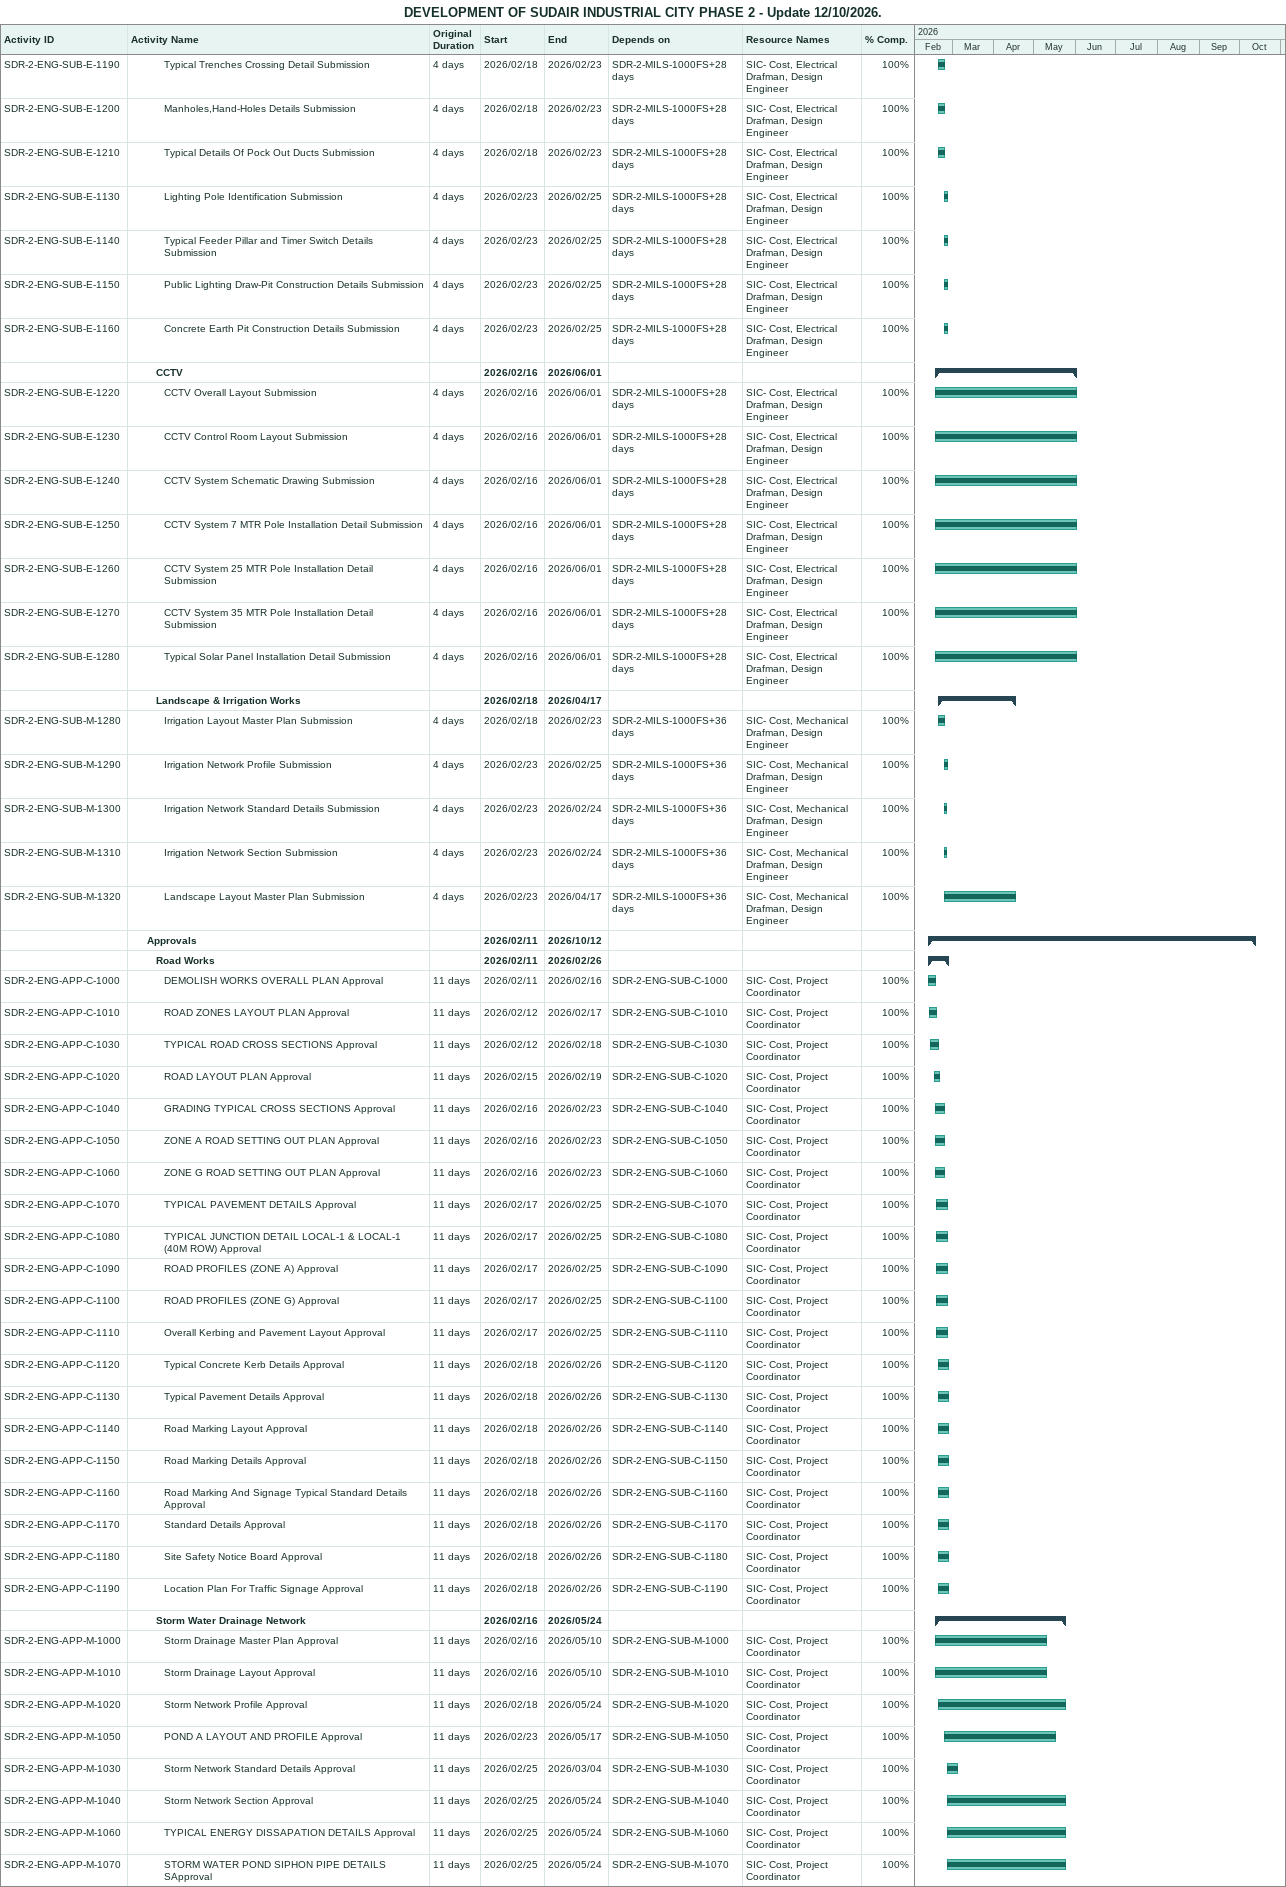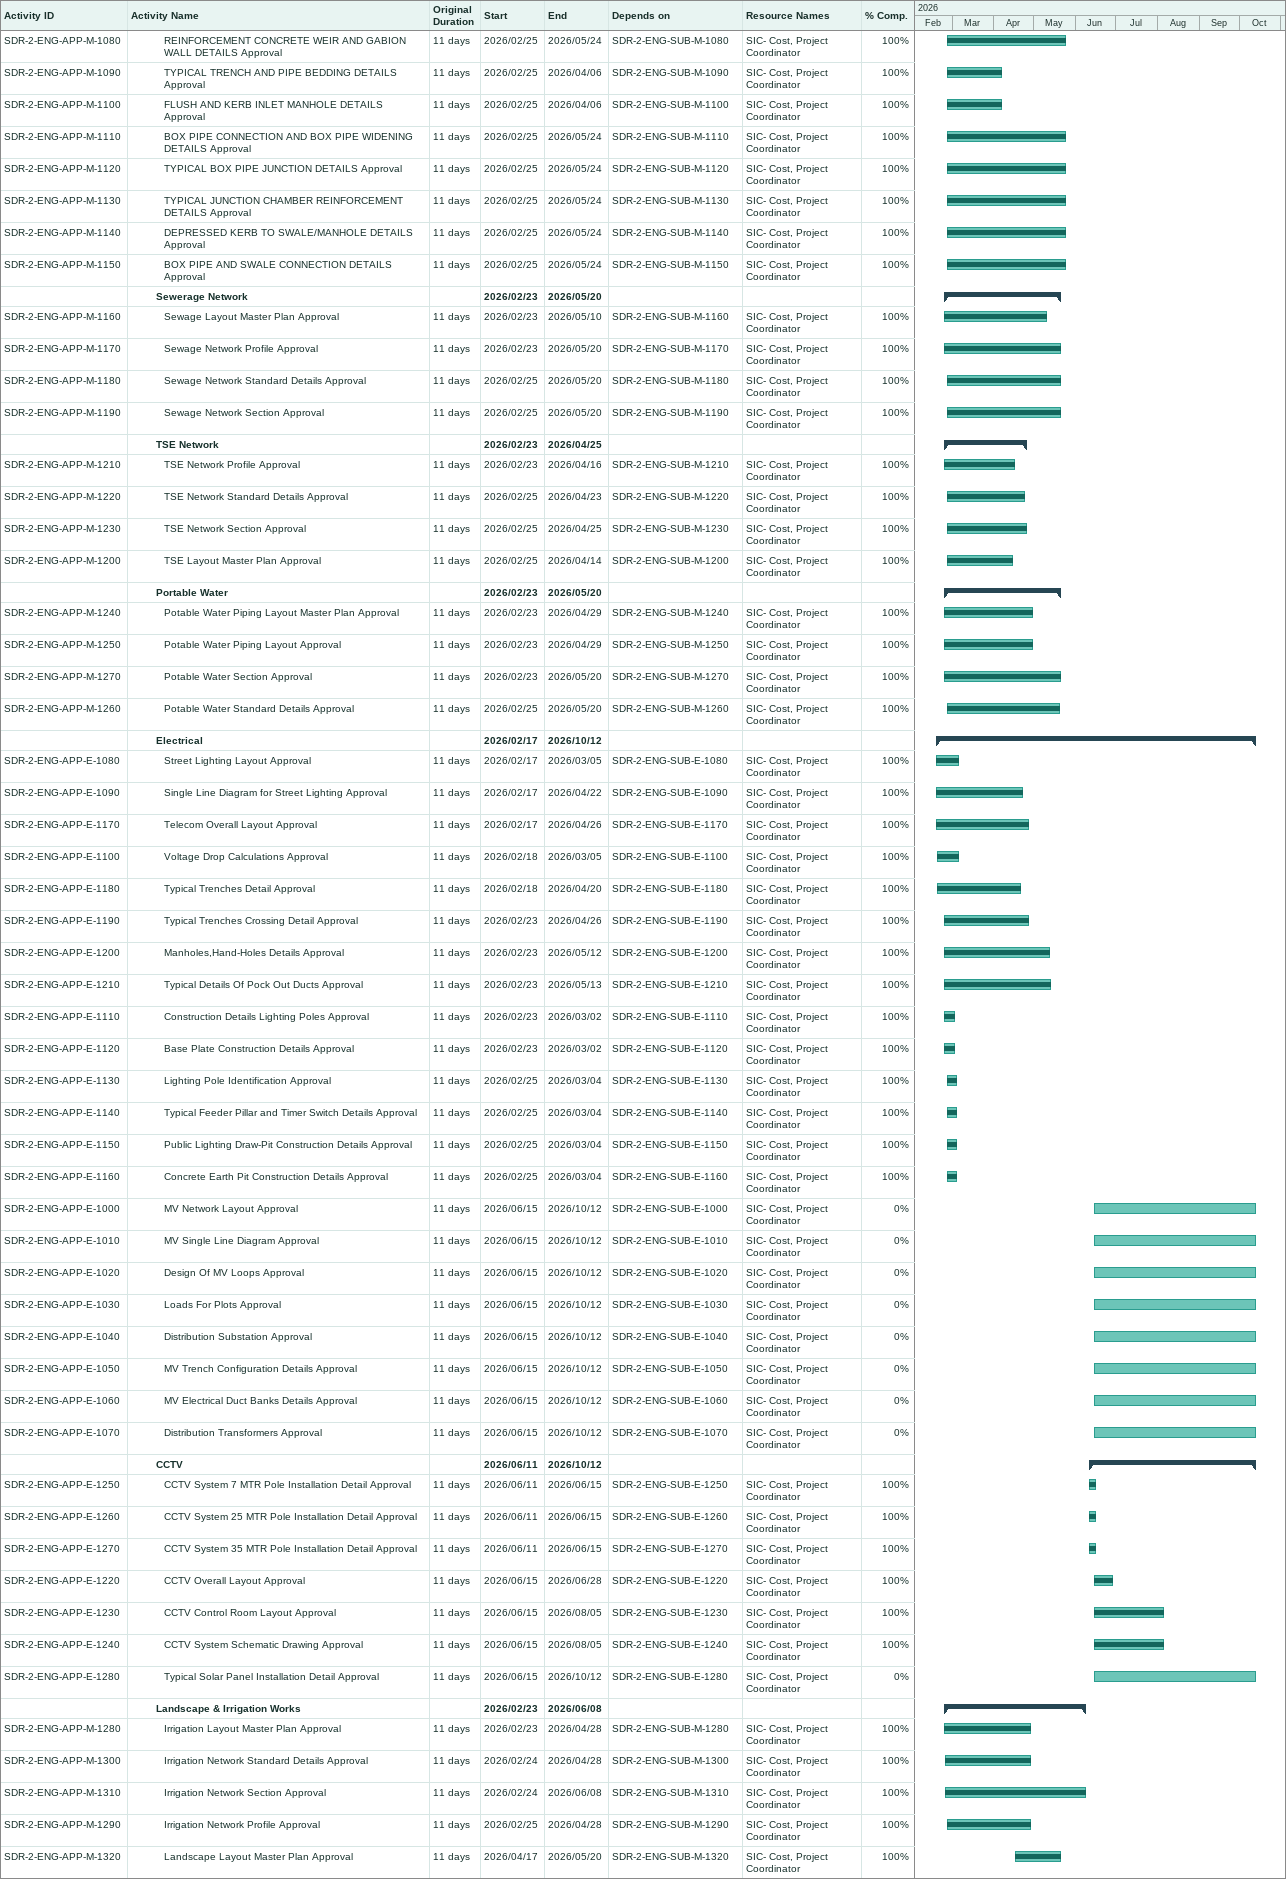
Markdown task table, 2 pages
DEVELOPMENT OF SUDAIR INDUSTRIAL CITY PHASE 2 - Update 12/10/2026.

| ID | Level | Task | Original duration | Start | Finish | Predecessors | Resources | % complete |
|---|---|---|---|---|---|---|---|---|
| SDR-2-ENG-SUB-E-1190 | 5 | Typical Trenches Crossing Detail Submission | 4d | 2026-02-18 | 2026-02-23 | SDR-2-MILS-1000FS+28d | SIC- Cost, Electrical Drafman, Design Engineer | 100 |
| SDR-2-ENG-SUB-E-1200 | 5 | Manholes,Hand-Holes Details Submission | 4d | 2026-02-18 | 2026-02-23 | SDR-2-MILS-1000FS+28d | SIC- Cost, Electrical Drafman, Design Engineer | 100 |
| SDR-2-ENG-SUB-E-1210 | 5 | Typical Details Of Pock Out Ducts Submission | 4d | 2026-02-18 | 2026-02-23 | SDR-2-MILS-1000FS+28d | SIC- Cost, Electrical Drafman, Design Engineer | 100 |
| SDR-2-ENG-SUB-E-1130 | 5 | Lighting Pole Identification Submission | 4d | 2026-02-23 | 2026-02-25 | SDR-2-MILS-1000FS+28d | SIC- Cost, Electrical Drafman, Design Engineer | 100 |
| SDR-2-ENG-SUB-E-1140 | 5 | Typical Feeder Pillar and Timer Switch Details Submission | 4d | 2026-02-23 | 2026-02-25 | SDR-2-MILS-1000FS+28d | SIC- Cost, Electrical Drafman, Design Engineer | 100 |
| SDR-2-ENG-SUB-E-1150 | 5 | Public Lighting Draw-Pit Construction Details Submission | 4d | 2026-02-23 | 2026-02-25 | SDR-2-MILS-1000FS+28d | SIC- Cost, Electrical Drafman, Design Engineer | 100 |
| SDR-2-ENG-SUB-E-1160 | 5 | Concrete Earth Pit Construction Details Submission | 4d | 2026-02-23 | 2026-02-25 | SDR-2-MILS-1000FS+28d | SIC- Cost, Electrical Drafman, Design Engineer | 100 |
|  | 4 | **CCTV** |  | 2026-02-16 | 2026-06-01 |  |  |  |
| SDR-2-ENG-SUB-E-1220 | 5 | CCTV Overall Layout Submission | 4d | 2026-02-16 | 2026-06-01 | SDR-2-MILS-1000FS+28d | SIC- Cost, Electrical Drafman, Design Engineer | 100 |
| SDR-2-ENG-SUB-E-1230 | 5 | CCTV Control Room Layout Submission | 4d | 2026-02-16 | 2026-06-01 | SDR-2-MILS-1000FS+28d | SIC- Cost, Electrical Drafman, Design Engineer | 100 |
| SDR-2-ENG-SUB-E-1240 | 5 | CCTV System Schematic Drawing Submission | 4d | 2026-02-16 | 2026-06-01 | SDR-2-MILS-1000FS+28d | SIC- Cost, Electrical Drafman, Design Engineer | 100 |
| SDR-2-ENG-SUB-E-1250 | 5 | CCTV System 7 MTR Pole Installation Detail Submission | 4d | 2026-02-16 | 2026-06-01 | SDR-2-MILS-1000FS+28d | SIC- Cost, Electrical Drafman, Design Engineer | 100 |
| SDR-2-ENG-SUB-E-1260 | 5 | CCTV System 25 MTR Pole Installation Detail Submission | 4d | 2026-02-16 | 2026-06-01 | SDR-2-MILS-1000FS+28d | SIC- Cost, Electrical Drafman, Design Engineer | 100 |
| SDR-2-ENG-SUB-E-1270 | 5 | CCTV System 35 MTR Pole Installation Detail Submission | 4d | 2026-02-16 | 2026-06-01 | SDR-2-MILS-1000FS+28d | SIC- Cost, Electrical Drafman, Design Engineer | 100 |
| SDR-2-ENG-SUB-E-1280 | 5 | Typical Solar Panel Installation Detail Submission | 4d | 2026-02-16 | 2026-06-01 | SDR-2-MILS-1000FS+28d | SIC- Cost, Electrical Drafman, Design Engineer | 100 |
|  | 4 | **Landscape & Irrigation Works** |  | 2026-02-18 | 2026-04-17 |  |  |  |
| SDR-2-ENG-SUB-M-1280 | 5 | Irrigation Layout Master Plan Submission | 4d | 2026-02-18 | 2026-02-23 | SDR-2-MILS-1000FS+36d | SIC- Cost, Mechanical Drafman, Design Engineer | 100 |
| SDR-2-ENG-SUB-M-1290 | 5 | Irrigation Network Profile Submission | 4d | 2026-02-23 | 2026-02-25 | SDR-2-MILS-1000FS+36d | SIC- Cost, Mechanical Drafman, Design Engineer | 100 |
| SDR-2-ENG-SUB-M-1300 | 5 | Irrigation Network Standard Details Submission | 4d | 2026-02-23 | 2026-02-24 | SDR-2-MILS-1000FS+36d | SIC- Cost, Mechanical Drafman, Design Engineer | 100 |
| SDR-2-ENG-SUB-M-1310 | 5 | Irrigation Network Section Submission | 4d | 2026-02-23 | 2026-02-24 | SDR-2-MILS-1000FS+36d | SIC- Cost, Mechanical Drafman, Design Engineer | 100 |
| SDR-2-ENG-SUB-M-1320 | 5 | Landscape Layout Master Plan Submission | 4d | 2026-02-23 | 2026-04-17 | SDR-2-MILS-1000FS+36d | SIC- Cost, Mechanical Drafman, Design Engineer | 100 |
|  | 3 | **Approvals** |  | 2026-02-11 | 2026-10-12 |  |  |  |
|  | 4 | **Road Works** |  | 2026-02-11 | 2026-02-26 |  |  |  |
| SDR-2-ENG-APP-C-1000 | 5 | DEMOLISH WORKS OVERALL PLAN Approval | 11d | 2026-02-11 | 2026-02-16 | SDR-2-ENG-SUB-C-1000 | SIC- Cost, Project Coordinator | 100 |
| SDR-2-ENG-APP-C-1010 | 5 | ROAD ZONES LAYOUT PLAN Approval | 11d | 2026-02-12 | 2026-02-17 | SDR-2-ENG-SUB-C-1010 | SIC- Cost, Project Coordinator | 100 |
| SDR-2-ENG-APP-C-1030 | 5 | TYPICAL ROAD CROSS SECTIONS Approval | 11d | 2026-02-12 | 2026-02-18 | SDR-2-ENG-SUB-C-1030 | SIC- Cost, Project Coordinator | 100 |
| SDR-2-ENG-APP-C-1020 | 5 | ROAD LAYOUT PLAN Approval | 11d | 2026-02-15 | 2026-02-19 | SDR-2-ENG-SUB-C-1020 | SIC- Cost, Project Coordinator | 100 |
| SDR-2-ENG-APP-C-1040 | 5 | GRADING TYPICAL CROSS SECTIONS Approval | 11d | 2026-02-16 | 2026-02-23 | SDR-2-ENG-SUB-C-1040 | SIC- Cost, Project Coordinator | 100 |
| SDR-2-ENG-APP-C-1050 | 5 | ZONE A ROAD SETTING OUT PLAN Approval | 11d | 2026-02-16 | 2026-02-23 | SDR-2-ENG-SUB-C-1050 | SIC- Cost, Project Coordinator | 100 |
| SDR-2-ENG-APP-C-1060 | 5 | ZONE G ROAD SETTING OUT PLAN Approval | 11d | 2026-02-16 | 2026-02-23 | SDR-2-ENG-SUB-C-1060 | SIC- Cost, Project Coordinator | 100 |
| SDR-2-ENG-APP-C-1070 | 5 | TYPICAL PAVEMENT DETAILS Approval | 11d | 2026-02-17 | 2026-02-25 | SDR-2-ENG-SUB-C-1070 | SIC- Cost, Project Coordinator | 100 |
| SDR-2-ENG-APP-C-1080 | 5 | TYPICAL JUNCTION DETAIL LOCAL-1 & LOCAL-1 (40M ROW) Approval | 11d | 2026-02-17 | 2026-02-25 | SDR-2-ENG-SUB-C-1080 | SIC- Cost, Project Coordinator | 100 |
| SDR-2-ENG-APP-C-1090 | 5 | ROAD PROFILES (ZONE A) Approval | 11d | 2026-02-17 | 2026-02-25 | SDR-2-ENG-SUB-C-1090 | SIC- Cost, Project Coordinator | 100 |
| SDR-2-ENG-APP-C-1100 | 5 | ROAD PROFILES (ZONE G) Approval | 11d | 2026-02-17 | 2026-02-25 | SDR-2-ENG-SUB-C-1100 | SIC- Cost, Project Coordinator | 100 |
| SDR-2-ENG-APP-C-1110 | 5 | Overall Kerbing and Pavement Layout Approval | 11d | 2026-02-17 | 2026-02-25 | SDR-2-ENG-SUB-C-1110 | SIC- Cost, Project Coordinator | 100 |
| SDR-2-ENG-APP-C-1120 | 5 | Typical Concrete Kerb Details Approval | 11d | 2026-02-18 | 2026-02-26 | SDR-2-ENG-SUB-C-1120 | SIC- Cost, Project Coordinator | 100 |
| SDR-2-ENG-APP-C-1130 | 5 | Typical Pavement Details Approval | 11d | 2026-02-18 | 2026-02-26 | SDR-2-ENG-SUB-C-1130 | SIC- Cost, Project Coordinator | 100 |
| SDR-2-ENG-APP-C-1140 | 5 | Road Marking Layout Approval | 11d | 2026-02-18 | 2026-02-26 | SDR-2-ENG-SUB-C-1140 | SIC- Cost, Project Coordinator | 100 |
| SDR-2-ENG-APP-C-1150 | 5 | Road Marking Details Approval | 11d | 2026-02-18 | 2026-02-26 | SDR-2-ENG-SUB-C-1150 | SIC- Cost, Project Coordinator | 100 |
| SDR-2-ENG-APP-C-1160 | 5 | Road Marking And Signage Typical Standard Details Approval | 11d | 2026-02-18 | 2026-02-26 | SDR-2-ENG-SUB-C-1160 | SIC- Cost, Project Coordinator | 100 |
| SDR-2-ENG-APP-C-1170 | 5 | Standard Details Approval | 11d | 2026-02-18 | 2026-02-26 | SDR-2-ENG-SUB-C-1170 | SIC- Cost, Project Coordinator | 100 |
| SDR-2-ENG-APP-C-1180 | 5 | Site Safety Notice Board Approval | 11d | 2026-02-18 | 2026-02-26 | SDR-2-ENG-SUB-C-1180 | SIC- Cost, Project Coordinator | 100 |
| SDR-2-ENG-APP-C-1190 | 5 | Location Plan For Traffic Signage Approval | 11d | 2026-02-18 | 2026-02-26 | SDR-2-ENG-SUB-C-1190 | SIC- Cost, Project Coordinator | 100 |
|  | 4 | **Storm Water Drainage Network** |  | 2026-02-16 | 2026-05-24 |  |  |  |
| SDR-2-ENG-APP-M-1000 | 5 | Storm Drainage Master Plan Approval | 11d | 2026-02-16 | 2026-05-10 | SDR-2-ENG-SUB-M-1000 | SIC- Cost, Project Coordinator | 100 |
| SDR-2-ENG-APP-M-1010 | 5 | Storm Drainage Layout Approval | 11d | 2026-02-16 | 2026-05-10 | SDR-2-ENG-SUB-M-1010 | SIC- Cost, Project Coordinator | 100 |
| SDR-2-ENG-APP-M-1020 | 5 | Storm Network Profile Approval | 11d | 2026-02-18 | 2026-05-24 | SDR-2-ENG-SUB-M-1020 | SIC- Cost, Project Coordinator | 100 |
| SDR-2-ENG-APP-M-1050 | 5 | POND A LAYOUT AND PROFILE Approval | 11d | 2026-02-23 | 2026-05-17 | SDR-2-ENG-SUB-M-1050 | SIC- Cost, Project Coordinator | 100 |
| SDR-2-ENG-APP-M-1030 | 5 | Storm Network Standard Details Approval | 11d | 2026-02-25 | 2026-03-04 | SDR-2-ENG-SUB-M-1030 | SIC- Cost, Project Coordinator | 100 |
| SDR-2-ENG-APP-M-1040 | 5 | Storm Network Section Approval | 11d | 2026-02-25 | 2026-05-24 | SDR-2-ENG-SUB-M-1040 | SIC- Cost, Project Coordinator | 100 |
| SDR-2-ENG-APP-M-1060 | 5 | TYPICAL ENERGY DISSAPATION DETAILS Approval | 11d | 2026-02-25 | 2026-05-24 | SDR-2-ENG-SUB-M-1060 | SIC- Cost, Project Coordinator | 100 |
| SDR-2-ENG-APP-M-1070 | 5 | STORM WATER POND SIPHON PIPE DETAILS SApproval | 11d | 2026-02-25 | 2026-05-24 | SDR-2-ENG-SUB-M-1070 | SIC- Cost, Project Coordinator | 100 |
| SDR-2-ENG-APP-M-1080 | 5 | REINFORCEMENT CONCRETE WEIR AND GABION WALL DETAILS Approval | 11d | 2026-02-25 | 2026-05-24 | SDR-2-ENG-SUB-M-1080 | SIC- Cost, Project Coordinator | 100 |
| SDR-2-ENG-APP-M-1090 | 5 | TYPICAL TRENCH AND PIPE BEDDING DETAILS Approval | 11d | 2026-02-25 | 2026-04-06 | SDR-2-ENG-SUB-M-1090 | SIC- Cost, Project Coordinator | 100 |
| SDR-2-ENG-APP-M-1100 | 5 | FLUSH AND KERB INLET MANHOLE DETAILS Approval | 11d | 2026-02-25 | 2026-04-06 | SDR-2-ENG-SUB-M-1100 | SIC- Cost, Project Coordinator | 100 |
| SDR-2-ENG-APP-M-1110 | 5 | BOX PIPE CONNECTION AND BOX PIPE WIDENING DETAILS Approval | 11d | 2026-02-25 | 2026-05-24 | SDR-2-ENG-SUB-M-1110 | SIC- Cost, Project Coordinator | 100 |
| SDR-2-ENG-APP-M-1120 | 5 | TYPICAL BOX PIPE JUNCTION DETAILS Approval | 11d | 2026-02-25 | 2026-05-24 | SDR-2-ENG-SUB-M-1120 | SIC- Cost, Project Coordinator | 100 |
| SDR-2-ENG-APP-M-1130 | 5 | TYPICAL JUNCTION CHAMBER REINFORCEMENT DETAILS Approval | 11d | 2026-02-25 | 2026-05-24 | SDR-2-ENG-SUB-M-1130 | SIC- Cost, Project Coordinator | 100 |
| SDR-2-ENG-APP-M-1140 | 5 | DEPRESSED KERB TO SWALE/MANHOLE DETAILS Approval | 11d | 2026-02-25 | 2026-05-24 | SDR-2-ENG-SUB-M-1140 | SIC- Cost, Project Coordinator | 100 |
| SDR-2-ENG-APP-M-1150 | 5 | BOX PIPE AND SWALE CONNECTION DETAILS Approval | 11d | 2026-02-25 | 2026-05-24 | SDR-2-ENG-SUB-M-1150 | SIC- Cost, Project Coordinator | 100 |
|  | 4 | **Sewerage Network** |  | 2026-02-23 | 2026-05-20 |  |  |  |
| SDR-2-ENG-APP-M-1160 | 5 | Sewage Layout Master Plan Approval | 11d | 2026-02-23 | 2026-05-10 | SDR-2-ENG-SUB-M-1160 | SIC- Cost, Project Coordinator | 100 |
| SDR-2-ENG-APP-M-1170 | 5 | Sewage Network Profile Approval | 11d | 2026-02-23 | 2026-05-20 | SDR-2-ENG-SUB-M-1170 | SIC- Cost, Project Coordinator | 100 |
| SDR-2-ENG-APP-M-1180 | 5 | Sewage Network Standard Details Approval | 11d | 2026-02-25 | 2026-05-20 | SDR-2-ENG-SUB-M-1180 | SIC- Cost, Project Coordinator | 100 |
| SDR-2-ENG-APP-M-1190 | 5 | Sewage Network Section Approval | 11d | 2026-02-25 | 2026-05-20 | SDR-2-ENG-SUB-M-1190 | SIC- Cost, Project Coordinator | 100 |
|  | 4 | **TSE Network** |  | 2026-02-23 | 2026-04-25 |  |  |  |
| SDR-2-ENG-APP-M-1210 | 5 | TSE Network Profile Approval | 11d | 2026-02-23 | 2026-04-16 | SDR-2-ENG-SUB-M-1210 | SIC- Cost, Project Coordinator | 100 |
| SDR-2-ENG-APP-M-1220 | 5 | TSE Network Standard Details Approval | 11d | 2026-02-25 | 2026-04-23 | SDR-2-ENG-SUB-M-1220 | SIC- Cost, Project Coordinator | 100 |
| SDR-2-ENG-APP-M-1230 | 5 | TSE Network Section Approval | 11d | 2026-02-25 | 2026-04-25 | SDR-2-ENG-SUB-M-1230 | SIC- Cost, Project Coordinator | 100 |
| SDR-2-ENG-APP-M-1200 | 5 | TSE Layout Master Plan Approval | 11d | 2026-02-25 | 2026-04-14 | SDR-2-ENG-SUB-M-1200 | SIC- Cost, Project Coordinator | 100 |
|  | 4 | **Portable Water** |  | 2026-02-23 | 2026-05-20 |  |  |  |
| SDR-2-ENG-APP-M-1240 | 5 | Potable Water Piping Layout Master Plan Approval | 11d | 2026-02-23 | 2026-04-29 | SDR-2-ENG-SUB-M-1240 | SIC- Cost, Project Coordinator | 100 |
| SDR-2-ENG-APP-M-1250 | 5 | Potable Water Piping Layout Approval | 11d | 2026-02-23 | 2026-04-29 | SDR-2-ENG-SUB-M-1250 | SIC- Cost, Project Coordinator | 100 |
| SDR-2-ENG-APP-M-1270 | 5 | Potable Water Section Approval | 11d | 2026-02-23 | 2026-05-20 | SDR-2-ENG-SUB-M-1270 | SIC- Cost, Project Coordinator | 100 |
| SDR-2-ENG-APP-M-1260 | 5 | Potable Water Standard Details Approval | 11d | 2026-02-25 | 2026-05-20 | SDR-2-ENG-SUB-M-1260 | SIC- Cost, Project Coordinator | 100 |
|  | 4 | **Electrical** |  | 2026-02-17 | 2026-10-12 |  |  |  |
| SDR-2-ENG-APP-E-1080 | 5 | Street Lighting Layout Approval | 11d | 2026-02-17 | 2026-03-05 | SDR-2-ENG-SUB-E-1080 | SIC- Cost, Project Coordinator | 100 |
| SDR-2-ENG-APP-E-1090 | 5 | Single Line Diagram for Street Lighting Approval | 11d | 2026-02-17 | 2026-04-22 | SDR-2-ENG-SUB-E-1090 | SIC- Cost, Project Coordinator | 100 |
| SDR-2-ENG-APP-E-1170 | 5 | Telecom Overall Layout Approval | 11d | 2026-02-17 | 2026-04-26 | SDR-2-ENG-SUB-E-1170 | SIC- Cost, Project Coordinator | 100 |
| SDR-2-ENG-APP-E-1100 | 5 | Voltage Drop Calculations Approval | 11d | 2026-02-18 | 2026-03-05 | SDR-2-ENG-SUB-E-1100 | SIC- Cost, Project Coordinator | 100 |
| SDR-2-ENG-APP-E-1180 | 5 | Typical Trenches Detail Approval | 11d | 2026-02-18 | 2026-04-20 | SDR-2-ENG-SUB-E-1180 | SIC- Cost, Project Coordinator | 100 |
| SDR-2-ENG-APP-E-1190 | 5 | Typical Trenches Crossing Detail Approval | 11d | 2026-02-23 | 2026-04-26 | SDR-2-ENG-SUB-E-1190 | SIC- Cost, Project Coordinator | 100 |
| SDR-2-ENG-APP-E-1200 | 5 | Manholes,Hand-Holes Details Approval | 11d | 2026-02-23 | 2026-05-12 | SDR-2-ENG-SUB-E-1200 | SIC- Cost, Project Coordinator | 100 |
| SDR-2-ENG-APP-E-1210 | 5 | Typical Details Of Pock Out Ducts Approval | 11d | 2026-02-23 | 2026-05-13 | SDR-2-ENG-SUB-E-1210 | SIC- Cost, Project Coordinator | 100 |
| SDR-2-ENG-APP-E-1110 | 5 | Construction Details Lighting Poles Approval | 11d | 2026-02-23 | 2026-03-02 | SDR-2-ENG-SUB-E-1110 | SIC- Cost, Project Coordinator | 100 |
| SDR-2-ENG-APP-E-1120 | 5 | Base Plate Construction Details Approval | 11d | 2026-02-23 | 2026-03-02 | SDR-2-ENG-SUB-E-1120 | SIC- Cost, Project Coordinator | 100 |
| SDR-2-ENG-APP-E-1130 | 5 | Lighting Pole Identification Approval | 11d | 2026-02-25 | 2026-03-04 | SDR-2-ENG-SUB-E-1130 | SIC- Cost, Project Coordinator | 100 |
| SDR-2-ENG-APP-E-1140 | 5 | Typical Feeder Pillar and Timer Switch Details Approval | 11d | 2026-02-25 | 2026-03-04 | SDR-2-ENG-SUB-E-1140 | SIC- Cost, Project Coordinator | 100 |
| SDR-2-ENG-APP-E-1150 | 5 | Public Lighting Draw-Pit Construction Details Approval | 11d | 2026-02-25 | 2026-03-04 | SDR-2-ENG-SUB-E-1150 | SIC- Cost, Project Coordinator | 100 |
| SDR-2-ENG-APP-E-1160 | 5 | Concrete Earth Pit Construction Details Approval | 11d | 2026-02-25 | 2026-03-04 | SDR-2-ENG-SUB-E-1160 | SIC- Cost, Project Coordinator | 100 |
| SDR-2-ENG-APP-E-1000 | 5 | MV Network Layout Approval | 11d | 2026-06-15 | 2026-10-12 | SDR-2-ENG-SUB-E-1000 | SIC- Cost, Project Coordinator | 0 |
| SDR-2-ENG-APP-E-1010 | 5 | MV Single Line Diagram Approval | 11d | 2026-06-15 | 2026-10-12 | SDR-2-ENG-SUB-E-1010 | SIC- Cost, Project Coordinator | 0 |
| SDR-2-ENG-APP-E-1020 | 5 | Design Of MV Loops Approval | 11d | 2026-06-15 | 2026-10-12 | SDR-2-ENG-SUB-E-1020 | SIC- Cost, Project Coordinator | 0 |
| SDR-2-ENG-APP-E-1030 | 5 | Loads For Plots Approval | 11d | 2026-06-15 | 2026-10-12 | SDR-2-ENG-SUB-E-1030 | SIC- Cost, Project Coordinator | 0 |
| SDR-2-ENG-APP-E-1040 | 5 | Distribution Substation Approval | 11d | 2026-06-15 | 2026-10-12 | SDR-2-ENG-SUB-E-1040 | SIC- Cost, Project Coordinator | 0 |
| SDR-2-ENG-APP-E-1050 | 5 | MV Trench Configuration Details Approval | 11d | 2026-06-15 | 2026-10-12 | SDR-2-ENG-SUB-E-1050 | SIC- Cost, Project Coordinator | 0 |
| SDR-2-ENG-APP-E-1060 | 5 | MV Electrical Duct Banks Details Approval | 11d | 2026-06-15 | 2026-10-12 | SDR-2-ENG-SUB-E-1060 | SIC- Cost, Project Coordinator | 0 |
| SDR-2-ENG-APP-E-1070 | 5 | Distribution Transformers Approval | 11d | 2026-06-15 | 2026-10-12 | SDR-2-ENG-SUB-E-1070 | SIC- Cost, Project Coordinator | 0 |
|  | 4 | **CCTV** |  | 2026-06-11 | 2026-10-12 |  |  |  |
| SDR-2-ENG-APP-E-1250 | 5 | CCTV System 7 MTR Pole Installation Detail Approval | 11d | 2026-06-11 | 2026-06-15 | SDR-2-ENG-SUB-E-1250 | SIC- Cost, Project Coordinator | 100 |
| SDR-2-ENG-APP-E-1260 | 5 | CCTV System 25 MTR Pole Installation Detail Approval | 11d | 2026-06-11 | 2026-06-15 | SDR-2-ENG-SUB-E-1260 | SIC- Cost, Project Coordinator | 100 |
| SDR-2-ENG-APP-E-1270 | 5 | CCTV System 35 MTR Pole Installation Detail Approval | 11d | 2026-06-11 | 2026-06-15 | SDR-2-ENG-SUB-E-1270 | SIC- Cost, Project Coordinator | 100 |
| SDR-2-ENG-APP-E-1220 | 5 | CCTV Overall Layout Approval | 11d | 2026-06-15 | 2026-06-28 | SDR-2-ENG-SUB-E-1220 | SIC- Cost, Project Coordinator | 100 |
| SDR-2-ENG-APP-E-1230 | 5 | CCTV Control Room Layout Approval | 11d | 2026-06-15 | 2026-08-05 | SDR-2-ENG-SUB-E-1230 | SIC- Cost, Project Coordinator | 100 |
| SDR-2-ENG-APP-E-1240 | 5 | CCTV System Schematic Drawing Approval | 11d | 2026-06-15 | 2026-08-05 | SDR-2-ENG-SUB-E-1240 | SIC- Cost, Project Coordinator | 100 |
| SDR-2-ENG-APP-E-1280 | 5 | Typical Solar Panel Installation Detail Approval | 11d | 2026-06-15 | 2026-10-12 | SDR-2-ENG-SUB-E-1280 | SIC- Cost, Project Coordinator | 0 |
|  | 4 | **Landscape & Irrigation Works** |  | 2026-02-23 | 2026-06-08 |  |  |  |
| SDR-2-ENG-APP-M-1280 | 5 | Irrigation Layout Master Plan Approval | 11d | 2026-02-23 | 2026-04-28 | SDR-2-ENG-SUB-M-1280 | SIC- Cost, Project Coordinator | 100 |
| SDR-2-ENG-APP-M-1300 | 5 | Irrigation Network Standard Details Approval | 11d | 2026-02-24 | 2026-04-28 | SDR-2-ENG-SUB-M-1300 | SIC- Cost, Project Coordinator | 100 |
| SDR-2-ENG-APP-M-1310 | 5 | Irrigation Network Section Approval | 11d | 2026-02-24 | 2026-06-08 | SDR-2-ENG-SUB-M-1310 | SIC- Cost, Project Coordinator | 100 |
| SDR-2-ENG-APP-M-1290 | 5 | Irrigation Network Profile Approval | 11d | 2026-02-25 | 2026-04-28 | SDR-2-ENG-SUB-M-1290 | SIC- Cost, Project Coordinator | 100 |
| SDR-2-ENG-APP-M-1320 | 5 | Landscape Layout Master Plan Approval | 11d | 2026-04-17 | 2026-05-20 | SDR-2-ENG-SUB-M-1320 | SIC- Cost, Project Coordinator | 100 |
